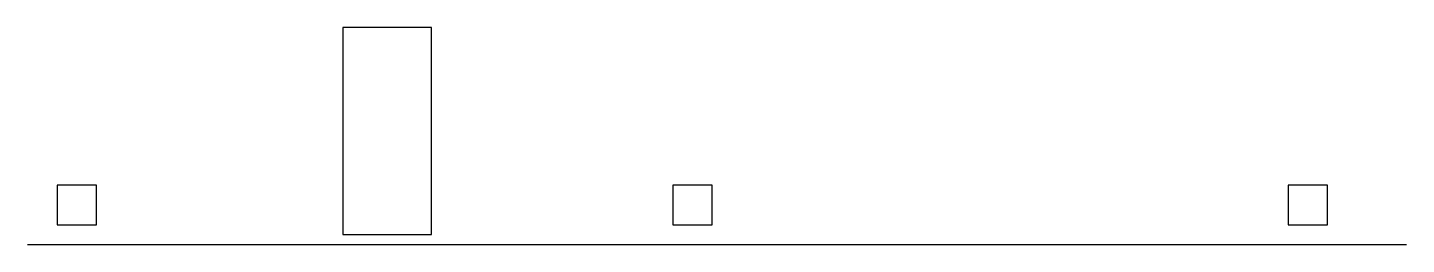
# Model space of a CAD drawing. Header units: millimetres. Extents: x 12000 to 26000, y 8000 to 10200.
import ezdxf

# ---------------------------------------------------------------- set-up
doc = ezdxf.new("R2010")
doc.units = ezdxf.units.MM

# ---------------------------------------------------------------- blocks, each defined once
blk = doc.blocks.new('DOOR_900')
blk.add_lwpolyline([(0, 0), (900, 0), (900, 2100), (0, 2100)], close=True)

msp = doc.modelspace()

# ---------------------------------------------------------------- linework, layer by layer
at = {"layer": 'A-WALL'}
msp.add_line((12000, 8000), (26000, 8000), dxfattribs=at)
at = {"layer": 'Columnas'}
for points in [[(12300, 8200), (12700, 8200), (12700, 8600), (12300, 8600)], [(18550, 8200), (18950, 8200), (18950, 8600), (18550, 8600)], [(24800, 8200), (25200, 8200), (25200, 8600), (24800, 8600)]]:
    msp.add_lwpolyline(points, close=True, dxfattribs=at)

# ---------------------------------------------------------------- block references
at = {"layer": 'A-DOOR'}
msp.add_blockref('DOOR_900', (15200, 8100), dxfattribs=at)

doc.saveas('drawing.dxf')
